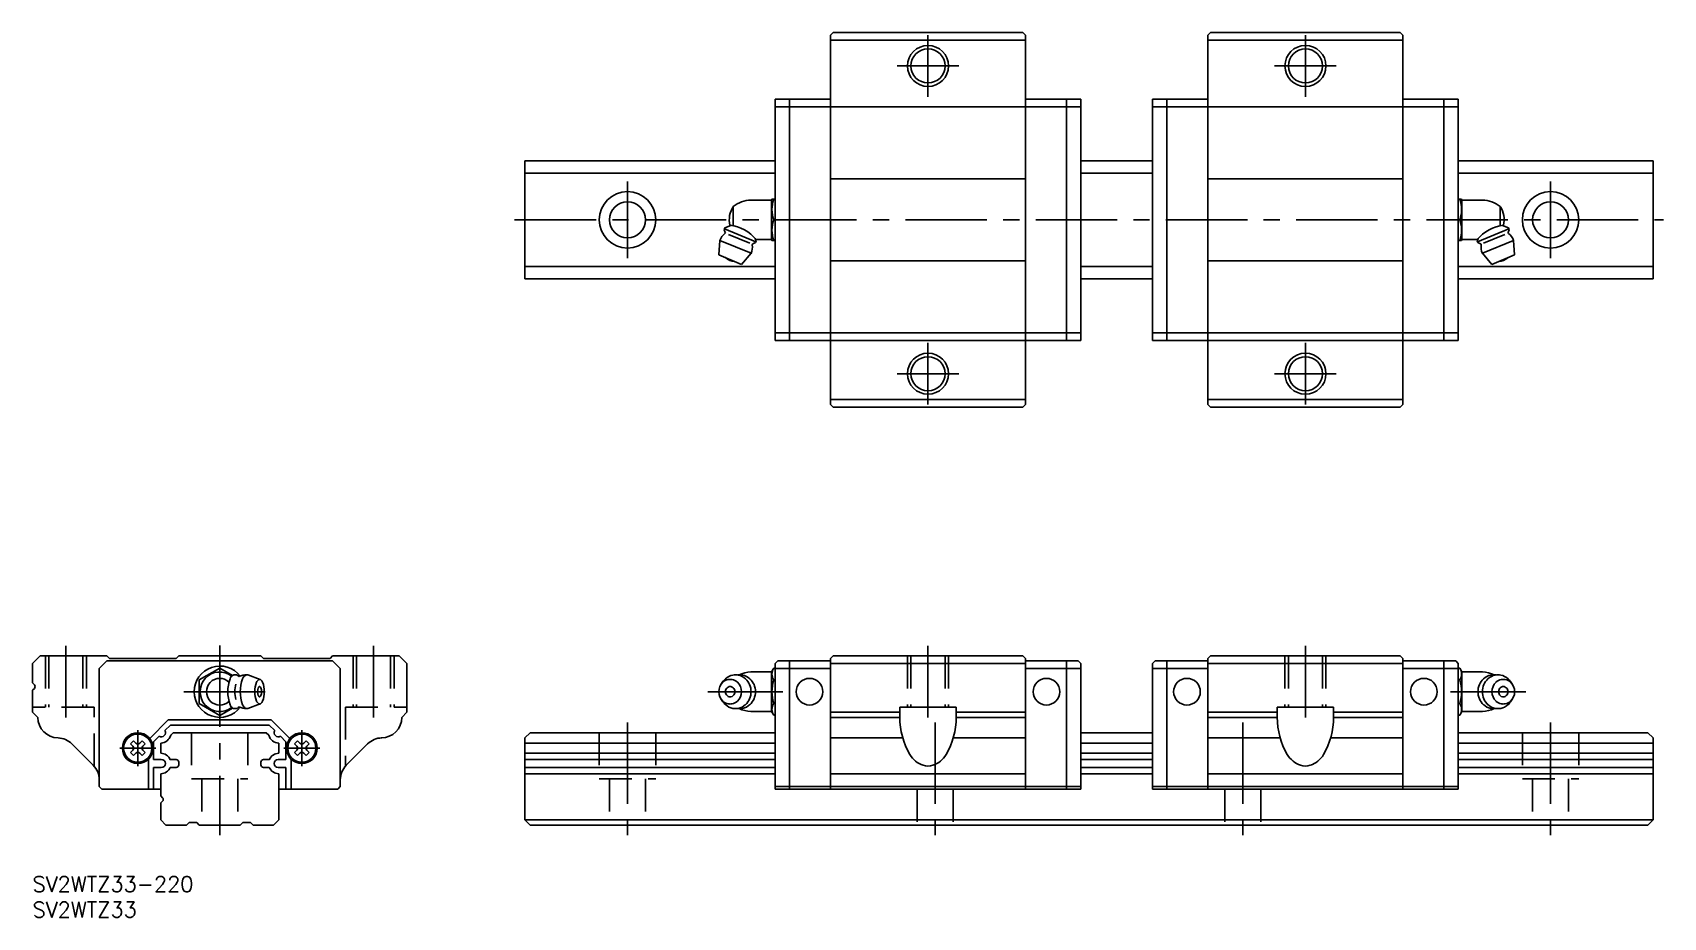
# Model space of a CAD drawing. Extents: x 0 to 318, y -8 to 164.
import ezdxf

# ---------------------------------------------------------------- set-up
doc = ezdxf.new("R2010")
doc.units = 0
doc.header["$LTSCALE"] = 0.5
doc.linetypes.add('CENTER', pattern=[50.8, 31.75, -6.35, 6.35, -6.35])
doc.linetypes.add('DASHED', pattern=[19.05, 12.7, -6.35])
for name, color, linetype in [('MSM_CENTER', 1, 'CENTER'), ('MSM_CONTINUOUS', 7, 'CONTINUOUS'), ('MSM_DASHED', 4, 'DASHED'), ('MSM_NARROW', 5, 'CONTINUOUS'), ('MSM_PART_NUMBER', 7, 'CONTINUOUS')]:
    doc.layers.add(name, color=color, linetype=linetype)
doc.styles.get("Standard").update_dxf_attribs({"font": 'txt.shx', "height": 3, "bigfont": 'bigfont.shx'})

# ---------------------------------------------------------------- blocks, each defined once
blk = doc.blocks.new('*U2')
at = {"layer": 'MSM_PART_NUMBER'}
blk.add_text('SV2WTZ33-220', height=3, dxfattribs=at).set_placement((0, -3))
blk = doc.blocks.new('*U3')
at = {"layer": 'MSM_PART_NUMBER'}
blk.add_text('SV2WTZ33', height=3, dxfattribs=at).set_placement((0, -8))

msp = doc.modelspace()

# ---------------------------------------------------------------- linework, layer by layer
at = {"layer": 'MSM_CENTER'}
for p, q in [((174.6, 152), (174.6, 164)), ((248.2, 152), (248.2, 164)), ((168.6, 158), (180.6, 158)), ((242.2, 158), (254.2, 158)), ((116, 135.5), (116, 120.5)), ((296, 135.5), (296, 120.5)), ((94, 128), (318, 128)), ((174.6, 92), (174.6, 104)), ((248.2, 92), (248.2, 104)), ((168.6, 98), (180.6, 98)), ((242.2, 98), (254.2, 98)), ((6.5, 44.95), (6.5, 31)), ((36.5, 45), (36.5, 8)), ((66.5, 44.95), (66.5, 31)), ((174.6, 44.95), (174.6, 31)), ((248.2, 44.95), (248.2, 31)), ((29.5, 36), (46.68, 36)), ((131.65, 36), (146.3, 36)), ((291.15, 36), (276.5, 36)), ((116, 30), (116, 8)), ((176, 30), (176, 8)), ((236, 30), (236, 8)), ((296, 30), (296, 8)), ((20.5, 28.5), (20.5, 21.5)), ((52.5, 28.5), (52.5, 21.5)), ((17, 25), (24, 25)), ((49, 25), (56, 25))]:
    msp.add_line(p, q, dxfattribs=at)
at = {"layer": 'MSM_CONTINUOUS'}
for p, q in [((155.6, 164), (156.1, 164.5)), ((155.6, 164), (155.6, 92)), ((155.6, 163), (193.6, 163)), ((156.1, 164.5), (193.1, 164.5)), ((193.6, 164), (193.1, 164.5)), ((193.6, 164), (193.6, 92)), ((229.2, 164), (229.7, 164.5)), ((229.2, 164), (229.2, 92)), ((267.2, 163), (229.2, 163)), ((266.7, 164.5), (229.7, 164.5)), ((267.2, 164), (266.7, 164.5)), ((267.2, 164), (267.2, 92)), ((144.8, 151.5), (155.6, 151.5)), ((144.8, 151.5), (144.8, 104.5)), ((144.8, 150), (204.4, 150)), ((147.6, 151.5), (147.6, 104.5)), ((193.6, 151.5), (204.4, 151.5)), ((201.6, 151.5), (201.6, 104.5)), ((204.4, 151.5), (204.4, 104.5)), ((218.4, 151.5), (218.4, 104.5)), ((229.2, 151.5), (218.4, 151.5)), ((218.4, 150), (278, 150)), ((221.2, 151.5), (221.2, 104.5)), ((278, 151.5), (267.2, 151.5)), ((275.2, 151.5), (275.2, 104.5)), ((278, 151.5), (278, 104.5)), ((96, 139.5), (144.8, 139.5)), ((96, 116.5), (96, 139.5)), ((96, 137.07), (144.8, 137.07)), ((204.4, 139.5), (218.4, 139.5)), ((204.4, 137.07), (218.4, 137.07)), ((278, 139.5), (316, 139.5)), ((278, 137.07), (316, 137.07)), ((316, 116.5), (316, 139.5)), ((155.6, 136), (193.6, 136)), ((267.2, 136), (229.2, 136)), ((136.63, 130.6), (136.63, 126.82)), ((144.08, 131.85), (140.08, 131.85)), ((144.16, 132), (144.08, 131.85)), ((144.08, 131.85), (144.08, 124.15)), ((144.8, 132), (144.16, 132)), ((278, 132), (278.64, 132)), ((278.64, 132), (278.73, 131.85)), ((278.73, 131.85), (278.73, 124.15)), ((278.73, 131.85), (282.73, 131.85)), ((286.17, 130.6), (286.17, 126.82)), ((144.51, 128), (144.8, 128)), ((278.29, 128), (278, 128)), ((135.01, 126.44), (134.86, 126.07)), ((134.86, 126.07), (135.07, 125.56)), ((134.94, 126.26), (141.04, 123.73)), ((136.14, 126.91), (135.01, 126.44)), ((135.72, 125.17), (139.87, 123.46)), ((140.93, 124.36), (141.11, 123.92)), ((144.08, 124.15), (141.11, 124.15)), ((144.08, 124.15), (144.16, 124)), ((278.73, 124.15), (278.64, 124)), ((278.73, 124.15), (281.69, 124.15)), ((281.87, 124.36), (281.69, 123.92)), ((287.86, 126.26), (281.76, 123.73)), ((287.08, 125.17), (282.93, 123.46)), ((286.66, 126.91), (287.79, 126.44)), ((287.94, 126.07), (287.73, 125.56)), ((287.79, 126.44), (287.94, 126.07)), ((134, 124), (133.8, 121.16)), ((133.8, 121.16), (138.23, 119.32)), ((134, 124), (140.1, 121.47)), ((138.23, 119.32), (140.1, 121.47)), ((140.96, 123.55), (140.45, 123.34)), ((141.11, 123.92), (140.96, 123.55)), ((144.8, 124), (144.16, 124)), ((278, 124), (278.64, 124)), ((281.69, 123.92), (281.84, 123.55)), ((281.84, 123.55), (282.35, 123.34)), ((288.8, 124), (282.7, 121.47)), ((284.57, 119.32), (282.7, 121.47)), ((289, 121.16), (284.57, 119.32)), ((288.8, 124), (289, 121.16)), ((96, 118.93), (144.8, 118.93)), ((155.6, 120), (193.6, 120)), ((204.4, 118.93), (218.4, 118.93)), ((267.2, 120), (229.2, 120)), ((278, 118.93), (316, 118.93)), ((96, 116.5), (144.8, 116.5)), ((204.4, 116.5), (218.4, 116.5)), ((278, 116.5), (316, 116.5)), ((144.8, 106), (204.4, 106)), ((278, 106), (218.4, 106)), ((144.8, 104.5), (204.4, 104.5)), ((278, 104.5), (218.4, 104.5)), ((155.6, 93), (193.6, 93)), ((267.2, 93), (229.2, 93)), ((155.6, 92), (156.1, 91.5)), ((156.1, 91.5), (193.1, 91.5)), ((193.1, 91.5), (193.6, 92)), ((229.7, 91.5), (229.2, 92)), ((266.7, 91.5), (229.7, 91.5)), ((267.2, 92), (266.7, 91.5)), ((1.5, 43), (0, 41.5)), ((0, 37.71), (0, 41.5)), ((1.5, 43), (14.5, 43)), ((13, 40.5), (14.5, 42)), ((15, 42.5), (14.5, 43)), ((14.5, 42), (58.5, 42)), ((15, 42.5), (28, 42.5)), ((28, 42.5), (28.5, 43)), ((28.5, 43), (44.5, 43)), ((44.5, 43), (45, 42.5)), ((45, 42.5), (58, 42.5)), ((58.5, 43), (58, 42.5)), ((58.5, 43), (71.5, 43)), ((58.5, 42), (60, 40.5)), ((71.5, 43), (73, 41.5)), ((73, 41.5), (73, 32)), ((144.8, 41.5), (145.3, 42)), ((144.8, 41.5), (144.8, 17)), ((145.3, 42), (155.6, 42)), ((147.6, 42), (147.6, 17)), ((156.1, 43), (155.6, 42.5)), ((155.6, 42.5), (155.6, 17)), ((155.6, 41.5), (193.6, 41.5)), ((156.1, 43), (193.1, 43)), ((193.1, 43), (193.6, 42.5)), ((193.6, 42.5), (193.6, 17)), ((193.6, 42), (203.9, 42)), ((201.6, 42), (201.6, 17)), ((203.9, 42), (204.4, 41.5)), ((204.4, 41.5), (204.4, 17)), ((218.9, 42), (218.4, 41.5)), ((218.4, 41.5), (218.4, 17)), ((229.2, 42), (218.9, 42)), ((221.2, 42), (221.2, 17)), ((229.7, 43), (229.2, 42.5)), ((229.2, 42.5), (229.2, 17)), ((267.2, 41.5), (229.2, 41.5)), ((266.7, 43), (229.7, 43)), ((266.7, 43), (267.2, 42.5)), ((267.2, 42.5), (267.2, 17)), ((277.5, 42), (267.2, 42)), ((275.2, 42), (275.2, 17)), ((278, 41.5), (277.5, 42)), ((278, 41.5), (278, 17)), ((13, 17.5), (13, 40.5)), ((36.5, 40.62), (32.5, 38.31)), ((32.5, 33.69), (32.5, 38.31)), ((38.99, 39.18), (36.5, 40.62)), ((39.69, 39.3), (39.32, 39.3)), ((44.39, 38.38), (41.94, 39.27)), ((60, 40.5), (60, 17.5)), ((140.08, 39.85), (144.08, 39.85)), ((144.08, 39.85), (144.51, 40.6)), ((144.08, 39.85), (144.08, 32.15)), ((144.51, 40.6), (144.8, 40.6)), ((144.51, 38.3), (144.8, 38.3)), ((144.8, 40.5), (155.6, 40.5)), ((193.6, 40.5), (204.4, 40.5)), ((229.2, 40.5), (218.4, 40.5)), ((278, 40.5), (267.2, 40.5)), ((278.29, 40.6), (278, 40.6)), ((278.29, 38.3), (278, 38.3)), ((278.73, 39.85), (278.29, 40.6)), ((278.73, 39.85), (278.73, 32.15)), ((282.72, 39.85), (278.73, 39.85)), ((0, 37.71), (0.35, 37.35)), ((0, 36.29), (0.35, 36.65)), ((0, 32), (0, 36.29)), ((134.23, 37.42), (134.6, 37.96)), ((288.57, 37.42), (288.2, 37.96)), ((0, 32), (1, 31)), ((32.5, 33.69), (36.5, 31.38)), ((36.5, 31.38), (38.99, 32.82)), ((39.69, 32.7), (39.32, 32.7)), ((44.39, 33.62), (41.94, 32.73)), ((73, 32), (72, 31)), ((134.6, 34.04), (134.23, 34.58)), ((134.6, 34.04), (134.61, 34.02)), ((144.08, 32.15), (140.08, 32.15)), ((144.51, 31.4), (144.08, 32.15)), ((144.51, 33.7), (144.8, 33.7)), ((155.6, 32), (169.1, 32)), ((169.1, 33), (180.1, 33)), ((169.1, 33), (169.1, 31)), ((180.1, 33), (180.1, 31)), ((180.1, 32), (193.6, 32)), ((242.7, 32), (229.2, 32)), ((242.7, 33), (253.7, 33)), ((242.7, 33), (242.7, 31)), ((253.7, 33), (253.7, 31)), ((267.2, 32), (253.7, 32)), ((278.29, 33.7), (278, 33.7)), ((278.29, 31.4), (278.73, 32.15)), ((278.73, 32.15), (282.72, 32.15)), ((288.2, 34.04), (288.19, 34.02)), ((288.2, 34.04), (288.57, 34.58)), ((26.45, 30.5), (22.83, 26.88)), ((26.86, 29.5), (25.78, 28.42)), ((26.45, 30.5), (46.55, 30.5)), ((26.86, 29.5), (46.14, 29.5)), ((47.22, 28.42), (46.14, 29.5)), ((50.17, 26.88), (46.55, 30.5)), ((144.51, 31.4), (144.8, 31.4)), ((155.6, 31), (169.1, 31)), ((180.1, 31), (193.6, 31)), ((242.7, 31), (229.2, 31)), ((267.2, 31), (253.7, 31)), ((278.29, 31.4), (278, 31.4)), ((7.67, 25.83), (11.83, 21.67)), ((19.08, 25.84), (19.66, 26.42)), ((19.08, 25.84), (19.53, 25.39)), ((19.66, 26.42), (20.11, 25.97)), ((20.89, 25.97), (21.34, 26.42)), ((21.34, 26.42), (21.92, 25.84)), ((21.47, 25.39), (21.92, 25.84)), ((24.68, 27.32), (23.6, 26.24)), ((23.6, 22.8), (23.6, 26.24)), ((25, 25.99), (25, 24.01)), ((26.93, 27.5), (27.43, 28)), ((27.43, 28), (45.57, 28)), ((45.57, 28), (46.07, 27.5)), ((48, 24.01), (48, 25.99)), ((49.4, 26.24), (48.32, 27.32)), ((49.4, 26.24), (49.4, 22.8)), ((51.08, 25.84), (51.66, 26.42)), ((51.08, 25.84), (51.53, 25.39)), ((51.66, 26.42), (52.11, 25.97)), ((52.89, 25.97), (53.34, 26.42)), ((53.34, 26.42), (53.92, 25.84)), ((53.47, 25.39), (53.92, 25.84)), ((61.17, 21.67), (65.33, 25.83)), ((96, 27), (97, 28)), ((96, 27), (96, 11)), ((96, 25.99), (144.8, 25.99)), ((97, 28), (144.8, 28)), ((155.6, 27), (169.67, 27)), ((179.53, 27), (193.6, 27)), ((204.4, 28), (218.4, 28)), ((204.4, 25.99), (218.4, 25.99)), ((243.27, 27), (229.2, 27)), ((267.2, 27), (253.13, 27)), ((278, 28), (315, 28)), ((278, 25.99), (316, 25.99)), ((316, 27), (315, 28)), ((316, 27), (316, 11)), ((19.53, 24.61), (19.08, 24.16)), ((19.66, 23.58), (19.08, 24.16)), ((20.11, 24.03), (19.66, 23.58)), ((21.34, 23.58), (20.89, 24.03)), ((21.92, 24.16), (21.34, 23.58)), ((21.92, 24.16), (21.47, 24.61)), ((22.6, 17), (22.6, 22.86)), ((25.1, 22.8), (23.6, 22.8)), ((26.84, 22.75), (28, 22.75)), ((45, 22.75), (46.16, 22.75)), ((49.4, 22.8), (47.9, 22.8)), ((50.4, 22.86), (50.4, 17)), ((51.53, 24.61), (51.08, 24.16)), ((51.66, 23.58), (51.08, 24.16)), ((52.11, 24.03), (51.66, 23.58)), ((53.34, 23.58), (52.89, 24.03)), ((53.92, 24.16), (53.34, 23.58)), ((53.92, 24.16), (53.47, 24.61)), ((96, 24.01), (144.8, 24.01)), ((96, 22.75), (144.8, 22.75)), ((204.4, 24.01), (218.4, 24.01)), ((204.4, 22.75), (218.4, 22.75)), ((278, 24.01), (316, 24.01)), ((278, 22.75), (316, 22.75)), ((23.6, 17), (23.6, 21.2)), ((25.1, 21.2), (23.6, 21.2)), ((25, 19.99), (25, 15.67)), ((26.84, 21.25), (28, 21.25)), ((28.5, 22.25), (28.5, 21.75)), ((44.5, 21.75), (44.5, 22.25)), ((45, 21.25), (46.16, 21.25)), ((49.4, 21.2), (47.9, 21.2)), ((48, 11), (48, 19.99)), ((49.4, 21.2), (49.4, 17)), ((96, 21.25), (144.8, 21.25)), ((96, 19.99), (144.8, 19.99)), ((155.6, 20), (193.6, 20)), ((204.4, 21.25), (218.4, 21.25)), ((204.4, 19.99), (218.4, 19.99)), ((267.2, 20), (229.2, 20)), ((278, 21.25), (316, 21.25)), ((278, 19.99), (316, 19.99)), ((13, 17.5), (13.5, 17)), ((13.5, 17), (25, 17)), ((48, 17), (59.5, 17)), ((59.5, 17), (60, 17.5)), ((144.8, 17.5), (155.6, 17.5)), ((144.8, 17), (204.4, 17)), ((155.6, 17.5), (193.6, 17.5)), ((193.6, 17.5), (204.4, 17.5)), ((229.2, 17.5), (218.4, 17.5)), ((278, 17), (218.4, 17)), ((267.2, 17.5), (229.2, 17.5)), ((278, 17.5), (267.2, 17.5)), ((25, 15.67), (25.33, 15.33)), ((25, 14.33), (25.33, 14.67)), ((25, 14.33), (25, 11)), ((25, 11), (26, 10)), ((26, 10), (30, 10)), ((30.5, 10.5), (30, 10)), ((30.5, 10.5), (32, 10.5)), ((32, 10.5), (32.5, 10)), ((32.5, 10), (40.5, 10)), ((32.5, 10), (32.5, 10)), ((40.5, 10), (41, 10.5)), ((41, 10.5), (42.5, 10.5)), ((43, 10), (42.5, 10.5)), ((43, 10), (47, 10)), ((47, 10), (48, 11)), ((96, 11), (316, 11)), ((96, 11), (97, 10)), ((97, 10), (315, 10)), ((316, 11), (315, 10))]:
    msp.add_line(p, q, dxfattribs=at)
for centre, radius in [((174.6, 158), 3.32), ((248.2, 158), 3.32), ((116, 128), 5.5), ((116, 128), 3.5), ((296, 128), 5.5), ((296, 128), 3.5), ((174.6, 98), 3.32), ((248.2, 98), 3.32), ((151.5, 36), 2.6), ((197.7, 36), 2.6), ((225.1, 36), 2.6), ((271.3, 36), 2.6), ((20.5, 25), 3), ((20.5, 25), 2.75), ((52.5, 25), 3), ((52.5, 25), 2.75)]:
    msp.add_circle(centre, radius, dxfattribs=at)
for centre, radius, start, end in [((140.55, 128), 4.7, 146.4138, 193.1788), ((140.3, 125.85), 6, 92.1789, 127.7261), ((150.11, 130), 5.95, 160.3465, 199.6535), ((272.69, 130), 5.95, 340.3465, 19.6535), ((282.5, 125.85), 6, 52.2739, 87.8211), ((282.25, 128), 4.7, 346.8212, 33.5862), ((150.11, 126), 5.95, 160.3465, 199.6535), ((272.69, 126), 5.95, 340.3465, 19.6535), ((137.05, 122.73), 3.3, 128.1639, 157.4998), ((134.89, 125.49), 0.2, 308.1641, 22.5004), ((135, 118.99), 8, 40.1892, 83.034), ((287.8, 118.99), 8, 96.966, 139.8108), ((287.91, 125.49), 0.2, 157.4996, 231.8359), ((285.75, 122.73), 3.3, 22.5002, 51.8361), ((137.05, 122.73), 3.3, 337.5, 6.836), ((140.53, 123.15), 0.2, 112.4996, 186.8355), ((282.27, 123.15), 0.2, 353.1645, 67.5004), ((285.75, 122.73), 3.3, 173.164, 202.5), ((137.18, 123.05), 3.2, 229.29, 265.71), ((285.62, 123.05), 3.2, 274.29, 310.71), ((36.5, 36), 5, 37.387, 322.6125), ((36.5, 36), 3.85, 52.5077, 307.4921), ((36.5, 36), 2.6, 46.6213, 313.3788), ((45.37, 36), 7.31, 159.7619, 200.2379), ((39.82, 38.05), 1.4, 121.1003, 160.1439), ((39.32, 38.8), 0.505, 90.9032, 115.752), ((39.69, 38.8), 0.505, 64.248, 90.9029), ((39.19, 38.05), 1.4, 39.4275, 58.8997), ((41.77, 36), 3.3, 90, 117.0545), ((47.81, 36), 7.31, 159.7619, 200.2379), ((42.27, 38.05), 1.4, 121.1003, 160.1439), ((41.77, 38.8), 0.505, 68.6875, 115.752), ((44.63, 37.49), 1.02, 121.0514, 160.104), ((44.26, 38.03), 0.368, 64.287, 115.7129), ((43.9, 37.49), 1.02, 19.896, 58.9485), ((136.04, 36.26), 2.15, 101.0363, 132.5263), ((137.48, 36), 3.48, 133.3861, 145.8068), ((137.09, 36.35), 2.95, 101.0363, 132.5263), ((136.02, 36.35), 2.05, 79.1807, 100.8192), ((135.99, 36.26), 2.15, 47.4736, 78.9636), ((137.05, 36.48), 2.82, 79.1807, 100.8192), ((137.91, 36.48), 2.82, 79.1807, 98.7658), ((137.01, 36.35), 2.95, 47.4736, 78.9636), ((140.3, 33.85), 6, 92.1777, 114.8938), ((137.87, 36.35), 2.95, 47.4736, 78.9636), ((136.62, 36), 3.48, 313.3861, 46.6139), ((137.48, 36), 3.48, 313.3861, 46.6139), ((146.24, 39.45), 2.08, 146.4718, 213.5286), ((151.97, 36), 7.81, 162.8691, 197.1308), ((276.56, 39.45), 2.08, 326.4714, 33.5282), ((270.83, 36), 7.81, 342.8692, 17.1309), ((285.32, 36), 3.48, 133.3861, 226.6139), ((286.18, 36), 3.48, 133.3861, 226.6139), ((282.5, 33.85), 6, 65.1062, 87.8223), ((284.93, 36.35), 2.95, 101.0364, 132.5264), ((285.79, 36.35), 2.95, 101.0364, 132.5264), ((284.89, 36.48), 2.82, 81.2342, 100.8193), ((285.75, 36.48), 2.82, 79.1808, 100.8193), ((286.81, 36.26), 2.15, 101.0364, 132.5264), ((285.71, 36.35), 2.95, 47.4737, 78.9637), ((286.78, 36.35), 2.05, 79.1808, 100.8193), ((286.76, 36.26), 2.15, 47.4737, 78.9637), ((285.32, 36), 3.48, 34.1932, 46.6139), ((0, 37), 0.5, 315, 45), ((44.74, 36), 5.31, 163.6264, 196.3727), ((48.65, 36), 5.31, 159.7307, 200.2693), ((46.09, 36), 2.22, 159.7738, 200.2262), ((44.41, 36.62), 0.423, 121.1185, 160.1588), ((44.41, 35.38), 0.423, 199.8412, 238.8814), ((44.26, 36.85), 0.153, 64.2337, 115.7663), ((44.26, 35.15), 0.153, 244.2337, 295.7663), ((44.11, 36.62), 0.423, 19.8412, 58.8814), ((44.11, 35.38), 0.423, 301.1185, 340.1588), ((42.43, 36), 2.22, 339.7738, 20.2262), ((39.87, 36), 5.31, 339.7307, 20.2693), ((136.33, 36), 2.53, 133.3861, 226.6139), ((136.15, 36), 1.05, 133.3861, 226.6139), ((136.03, 36.11), 0.895, 101.0364, 132.5263), ((136.03, 35.89), 0.895, 227.4736, 258.9636), ((136.02, 36.15), 0.855, 79.1807, 100.8192), ((136.02, 35.85), 0.855, 259.1807, 280.8192), ((136.01, 36.11), 0.895, 47.4736, 78.9636), ((136.01, 35.89), 0.895, 281.0364, 312.5263), ((135.89, 36), 1.05, 313.386, 46.6139), ((135.7, 36), 2.53, 313.3861, 46.6139), ((287.1, 36), 2.53, 133.3861, 226.6139), ((286.91, 36), 1.05, 133.3861, 226.614), ((286.79, 36.11), 0.895, 101.0364, 132.5264), ((286.79, 35.89), 0.895, 227.4737, 258.9636), ((286.78, 36.15), 0.855, 79.1808, 100.8193), ((286.78, 35.85), 0.855, 259.1808, 280.8193), ((286.77, 36.11), 0.895, 47.4737, 78.9636), ((286.77, 35.89), 0.895, 281.0364, 312.5264), ((286.65, 36), 1.05, 313.3861, 46.6139), ((286.47, 36), 2.53, 313.3861, 46.6139), ((39.82, 33.95), 1.4, 199.8561, 238.8996), ((39.32, 33.2), 0.505, 244.2479, 270.3932), ((39.69, 33.2), 0.505, 270.3929, 295.752), ((39.19, 33.95), 1.4, 301.1003, 320.5701), ((41.77, 36), 3.3, 242.9455, 270), ((42.27, 33.95), 1.4, 199.8561, 238.8996), ((41.77, 33.2), 0.505, 244.2479, 289.9357), ((44.63, 34.51), 1.02, 199.896, 238.9485), ((44.26, 33.97), 0.368, 244.287, 295.7129), ((43.9, 34.51), 1.02, 301.0514, 340.104), ((136.04, 35.74), 2.15, 227.4736, 258.9636), ((137.48, 36), 3.48, 214.6529, 226.6139), ((137.09, 35.65), 2.95, 227.4736, 258.9636), ((136.02, 35.65), 2.05, 259.1808, 280.8192), ((135.99, 35.74), 2.15, 281.0363, 312.5263), ((137.05, 35.52), 2.82, 259.1808, 280.8192), ((137.91, 35.52), 2.82, 261.2379, 280.8192), ((137.01, 35.65), 2.95, 281.0363, 312.5263), ((140.3, 38.15), 6, 245.1062, 267.8223), ((137.87, 35.65), 2.95, 281.0363, 312.5263), ((146.24, 32.55), 2.08, 146.4713, 213.5276), ((276.56, 32.55), 2.08, 326.4724, 33.5287), ((282.5, 38.15), 6, 272.1777, 294.8938), ((284.93, 35.65), 2.95, 227.4737, 258.9637), ((285.79, 35.65), 2.95, 227.4737, 258.9637), ((284.89, 35.52), 2.82, 259.1808, 278.7621), ((285.75, 35.52), 2.82, 259.1808, 280.8192), ((286.81, 35.74), 2.15, 227.4737, 258.9637), ((285.71, 35.65), 2.95, 281.0364, 312.5264), ((286.78, 35.65), 2.05, 259.1808, 280.8192), ((286.76, 35.74), 2.15, 281.0364, 312.5264), ((285.32, 36), 3.48, 313.3861, 325.3471), ((5, 31), 4, 180, 269.4383), ((68, 31), 4, 270, 0), ((183.64, 31.03), 14.54, 180.1036, 210.1361), ((165.56, 31.03), 14.54, 329.8639, 359.8967), ((257.24, 31.03), 14.54, 180.1036, 210.1361), ((239.16, 31.03), 14.54, 329.8639, 359.8967), ((4.84, 23), 4, 45.0001, 88.3156), ((20.5, 26.36), 0.55, 225, 315), ((25.1, 28), 0.8, 238.5068, 31.4936), ((24.93, 28.07), 2.08, 271.9592, 344.1543), ((48.07, 28.07), 2.08, 195.8457, 268.0404), ((47.9, 28), 0.8, 148.5064, 301.4931), ((52.5, 26.36), 0.55, 225, 315), ((68.16, 23), 4, 91.1231, 134.9999), ((19.14, 25), 0.55, 315, 45), ((20.5, 23.64), 0.55, 45, 135), ((21.86, 25), 0.55, 135, 225), ((24.93, 21.93), 2.08, 23.1459, 88.0412), ((25.1, 22), 0.8, 269.9999, 89.9997), ((28, 22.25), 0.5, 0, 90), ((45, 22.25), 0.5, 90, 180), ((48.07, 21.93), 2.08, 91.9592, 156.8541), ((47.9, 22), 0.8, 90.0003, 270.0001), ((51.14, 25), 0.55, 315.0001, 44.9999), ((52.5, 23.64), 0.55, 45, 135), ((53.86, 25), 0.55, 135, 225), ((175.35, 26.4), 5.05, 211.8975, 250.249), ((173.85, 26.4), 5.05, 289.7509, 328.1024), ((248.95, 26.4), 5.05, 211.8975, 250.249), ((247.45, 26.4), 5.05, 289.7509, 328.1024), ((9, 18.84), 4, 0.0001, 45.0001), ((24.93, 22.07), 2.08, 271.9592, 336.8541), ((28, 21.75), 0.5, 270, 0), ((45, 21.75), 0.5, 180, 270), ((48.07, 22.07), 2.08, 203.1459, 268.0404), ((64, 18.84), 4, 134.9998, 179.9999), ((174.6, 24.72), 3.22, 252.7665, 287.2335), ((248.2, 24.72), 3.22, 252.7665, 287.2335), ((25, 15), 0.472, 0, 44.9999), ((25, 15), 0.472, 315.0001, 0)]:
    msp.add_arc(centre, radius, start, end, dxfattribs=at)
at = {"layer": 'MSM_DASHED'}
for p, q in [((2.5, 43), (2.5, 33)), ((3.18, 43), (3.18, 33)), ((9.82, 43), (9.82, 33)), ((10.5, 43), (10.5, 33)), ((62.5, 43), (62.5, 33)), ((63.18, 43), (63.18, 33)), ((69.82, 43), (69.82, 33)), ((70.5, 43), (70.5, 33)), ((170.6, 43), (170.6, 33)), ((171.28, 43), (171.28, 33)), ((177.92, 43), (177.92, 33)), ((178.6, 43), (178.6, 33)), ((244.2, 43), (244.2, 33)), ((244.88, 43), (244.88, 33)), ((251.52, 43), (251.52, 33)), ((252.2, 43), (252.2, 33)), ((12, 33), (0, 33)), ((12, 21.5), (12, 33)), ((61, 33), (73, 33)), ((61, 33), (61, 21.5)), ((31, 28), (31, 19)), ((42, 28), (42, 19)), ((110.5, 28), (110.5, 19)), ((121.5, 28), (121.5, 19)), ((290.5, 28), (290.5, 19)), ((301.5, 28), (301.5, 19)), ((31, 19), (42, 19)), ((33, 19), (33, 10)), ((40, 19), (40, 10)), ((110.5, 19), (121.5, 19)), ((112.5, 19), (112.5, 10)), ((119.5, 19), (119.5, 10)), ((172.5, 17), (172.5, 10)), ((179.5, 17), (179.5, 10)), ((232.5, 17), (232.5, 10)), ((239.5, 17), (239.5, 10)), ((290.5, 19), (301.5, 19)), ((292.5, 19), (292.5, 10)), ((299.5, 19), (299.5, 10))]:
    msp.add_line(p, q, dxfattribs=at)
at = {"layer": 'MSM_NARROW'}
for centre in [(174.6, 158), (248.2, 158), (174.6, 98), (248.2, 98)]:
    msp.add_circle(centre, 4, dxfattribs=at)

# ---------------------------------------------------------------- block references
at = {"layer": 'MSM_CONTINUOUS'}
for name in ['*U2', '*U3']:
    msp.add_blockref(name, (0, 0), dxfattribs=at)

doc.saveas('drawing.dxf')
